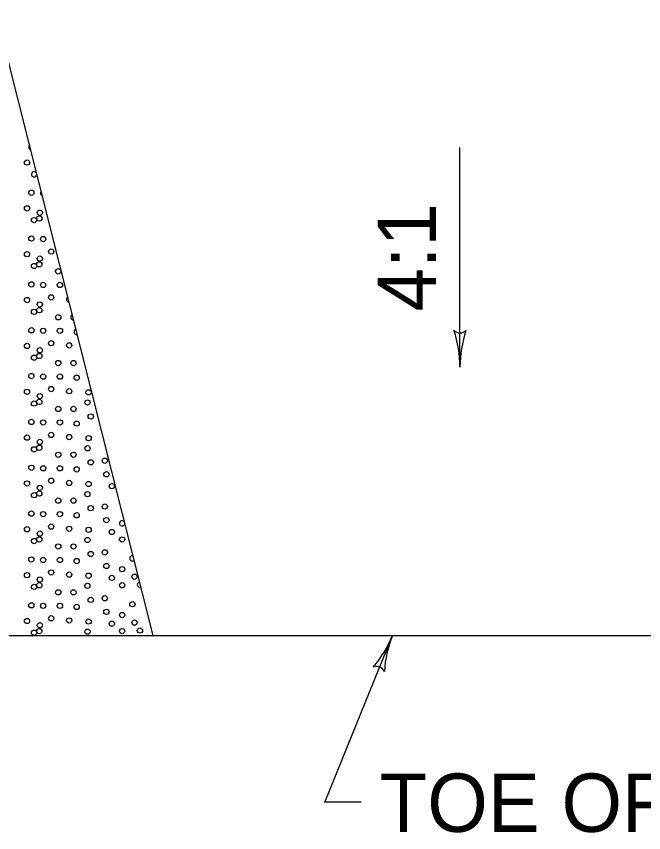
# Model space of a CAD drawing. Extents: x 1007 to 1035.5, y 1000.5 to 1021.5.
# Drawn here: x 1024.199 to 1026.353, y 1013.996 to 1016.798 of the extents above; entities that cross this region are included whole.
import ezdxf

# ---------------------------------------------------------------- set-up
doc = ezdxf.new("R2010")
doc.units = 0
doc.layers.add('Level 1', color=7, linetype='Continuous')

msp = doc.modelspace()

# ---------------------------------------------------------------- linework, layer by layer
at = {"layer": 'Level 1'}
for p, q in [((1024.1313, 1016.7982), (1024.6678, 1014.6732)), ((1025.722, 1015.5946), (1025.722, 1016.3481)), ((1022.8553, 1014.6732), (1024.6678, 1014.6732)), ((1024.6678, 1014.6732), (1026.4803, 1014.6732)), ((1025.2583, 1014.1015), (1025.4903, 1014.6732)), ((1025.3833, 1014.1015), (1025.2583, 1014.1015))]:
    msp.add_line(p, q, dxfattribs=at)
for centre in [(1024.2356, 1016.2963), (1024.2505, 1016.1928), (1024.2356, 1016.139), (1024.2779, 1016.1043), (1024.2797, 1016.1241), (1024.2598, 1016.0987), (1024.2505, 1016.0355), (1024.2909, 1016.0337), (1024.3187, 1015.9909), (1024.2356, 1015.9817), (1024.2797, 1015.9668), (1024.2598, 1015.9413), (1024.2779, 1015.9469), (1024.3429, 1015.9228), (1024.2505, 1015.8782), (1024.2909, 1015.8763), (1024.3485, 1015.8763), (1024.2356, 1015.8243), (1024.3187, 1015.8336), (1024.2797, 1015.8094), (1024.2598, 1015.784), (1024.2779, 1015.7896), (1024.3429, 1015.7654), (1024.2505, 1015.7208), (1024.2909, 1015.719), (1024.3485, 1015.719), (1024.2356, 1015.667), (1024.3187, 1015.6763), (1024.3801, 1015.6688), (1024.2598, 1015.6267), (1024.2779, 1015.6323), (1024.2797, 1015.6521), (1024.3429, 1015.6081), (1024.3949, 1015.6081), (1024.2505, 1015.5635), (1024.2909, 1015.5617), (1024.3485, 1015.5617), (1024.4061, 1015.5579), (1024.3187, 1015.5189), (1024.2356, 1015.5097), (1024.2797, 1015.4948), (1024.3801, 1015.5115), (1024.4469, 1015.5078), (1024.2598, 1015.4693), (1024.2779, 1015.4749), (1024.4431, 1015.473), (1024.3429, 1015.4508), (1024.3949, 1015.4508), (1024.2505, 1015.4062), (1024.2909, 1015.4043), (1024.3485, 1015.4043), (1024.4543, 1015.4248), (1024.4061, 1015.4006), (1024.2356, 1015.3523), (1024.3187, 1015.3616), (1024.3801, 1015.3542), (1024.4469, 1015.3504), (1024.2779, 1015.3176), (1024.2797, 1015.3374), (1024.2598, 1015.312), (1024.3429, 1015.2934), (1024.3949, 1015.2934), (1024.4431, 1015.3157), (1024.4543, 1015.2674), (1024.5026, 1015.273), (1024.2505, 1015.2488), (1024.2909, 1015.247), (1024.3485, 1015.247), (1024.4061, 1015.2433), (1024.5081, 1015.2265), (1024.2356, 1015.195), (1024.2797, 1015.1801), (1024.3187, 1015.2043), (1024.3801, 1015.1968), (1024.4469, 1015.1931), (1024.5267, 1015.1857), (1024.2598, 1015.1547), (1024.2779, 1015.1603), (1024.4431, 1015.1583), (1024.3429, 1015.1361), (1024.3949, 1015.1361), (1024.4543, 1015.1101), (1024.5026, 1015.1157), (1024.2505, 1015.0915), (1024.2909, 1015.0897), (1024.3485, 1015.0897), (1024.4061, 1015.0859), (1024.5081, 1015.0692), (1024.2356, 1015.0377), (1024.3187, 1015.0469), (1024.3801, 1015.0395), (1024.2797, 1015.0228), (1024.4469, 1015.0358), (1024.5267, 1015.0283), (1024.2598, 1014.9973), (1024.2779, 1015.0029), (1024.4431, 1015.001), (1024.5621, 1015.0029), (1024.3429, 1014.9788), (1024.3949, 1014.9788), (1024.5026, 1014.9583), (1024.2505, 1014.9342), (1024.2909, 1014.9323), (1024.3485, 1014.9323), (1024.4061, 1014.9286), (1024.4543, 1014.9528), (1024.5081, 1014.9118), (1024.5621, 1014.9008), (1024.2356, 1014.8803), (1024.3187, 1014.8896), (1024.3801, 1014.8822), (1024.4469, 1014.8784), (1024.5267, 1014.871), (1024.6047, 1014.8748), (1024.2779, 1014.8456), (1024.2797, 1014.8654), (1024.4431, 1014.8437), (1024.5621, 1014.8456), (1024.2598, 1014.84), (1024.3429, 1014.8214), (1024.3949, 1014.8214), (1024.4543, 1014.7954), (1024.5026, 1014.801), (1024.2505, 1014.7768), (1024.2909, 1014.775), (1024.3485, 1014.775), (1024.4061, 1014.7713), (1024.5973, 1014.7806), (1024.3187, 1014.7323), (1024.5081, 1014.7545), (1024.5621, 1014.7434), (1024.2356, 1014.723), (1024.2797, 1014.7081), (1024.3801, 1014.7248), (1024.4469, 1014.7211), (1024.5267, 1014.7137), (1024.6047, 1014.7174), (1024.2598, 1014.6827), (1024.2779, 1014.6883), (1024.4431, 1014.6863), (1024.5621, 1014.6883), (1024.6233, 1014.6901)]:
    msp.add_circle(centre, 0.00903, dxfattribs=at)
for centre, radius, start, end in [((1024.2504, 1016.3502), 0.00903, 144.9473, 244.2618), ((1024.2598, 1016.256), 0.00903, 39.5144, 347.8714), ((1024.2908, 1016.191), 0.00903, 146.8666, 242.1342), ((1024.38, 1015.8262), 0.00903, 125.589, 263.25), ((1024.3948, 1015.7654), 0.00903, 122.1757, 266.4053), ((1024.406, 1015.7153), 0.00903, 112.4073, 275.9293), ((1025.722, 1015.7432), 0.0313, 228.7746, 310.8913), ((1025.3311, 1015.5946), 0.3909, 0, 18.6688), ((1026.1129, 1015.5946), 0.3909, 161.3472, 179.9939), ((1025.3311, 1015.5946), 0.3909, 359.9878, 0), ((1024.562, 1015.0581), 0.00903, 37.1962, 351.6867), ((1024.5973, 1014.9379), 0.00903, 81.0024, 306.8781), ((1024.6233, 1014.8474), 0.00903, 101.3197, 287.2164), ((1025.1281, 1014.8202), 0.3909, 319.2512, 337.8979), ((1025.8526, 1014.5261), 0.3909, 157.904, 176.5728), ((1025.8526, 1014.5261), 0.3909, 157.8918, 157.904), ((1025.4344, 1014.5354), 0.0313, 26.6786, 108.7953)]:
    msp.add_arc(centre, radius, start, end, dxfattribs=at)

# ---------------------------------------------------------------- texts
msp.add_text('4:1', height=0.2, rotation=90, dxfattribs=at).set_placement((1025.6391, 1015.7853))
msp.add_text('TOE OF SLOPE', height=0.2, dxfattribs=at).set_placement((1025.4463, 1013.9993))

doc.saveas('drawing.dxf')
